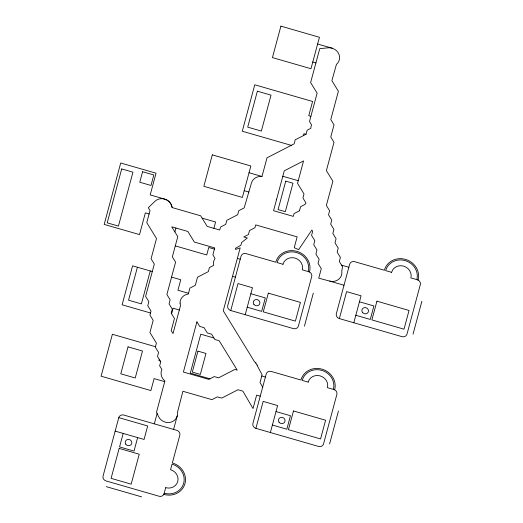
<?xml version="1.0" encoding="UTF-8"?>
<svg xmlns="http://www.w3.org/2000/svg" width="523" height="523" viewBox="0 0 523 523"><rect width="100%" height="100%" fill="white"/><g stroke="black" fill="none" stroke-linecap="round" stroke-linejoin="round"><path stroke-width="0.78" d="M137.412 267.24L128.54 300.189L141.393 303.896L150.258 270.947M118.786 417.635L103.07 476.041A4.184 3.87 22.4 0 0 106.077 480.944L159.07 496.242A4.184 3.87 22.4 0 0 164.091 493.66L163.895 494.405A17.566 16.265 22.4 0 0 184.985 483.546A17.566 16.265 22.4 0 0 172.355 462.953L179.814 435.247A4.184 3.87 22.4 0 0 176.807 430.344L123.807 415.053A4.184 3.87 22.4 0 0 118.786 417.635L147.695 425.977L144.067 439.457L115.158 431.115M174.865 231.898L175.911 228.021M123.186 433.43L119.564 446.91L134.012 451.081L137.641 437.607M159.273 359.399L158.946 360.622L160.254 361.001M171.596 313.839L173.113 308.21L179.33 310.008M154.324 423.859L157.109 413.497M213.9 228.329L215.6 222.014L202.094 218.111M173.59 429.422L177.219 415.942M230.754 310.531A4.184 3.87 22.4 0 1 227.747 305.628L241.044 256.205A4.184 3.87 22.4 0 1 246.065 253.622L275.778 262.2A17.566 16.265 22.4 0 1 296.868 251.341A17.566 16.265 22.4 0 1 309.498 271.934L308.701 271.699A4.184 3.87 22.4 0 1 311.708 276.602L298.404 326.025A4.184 3.87 22.4 0 1 293.383 328.607L230.754 310.531L238.004 283.577L252.459 287.748L245.209 314.702M276.425 199.681L276.562 199.185M303.405 135.607L303.922 133.679L305.988 134.274M299.391 210.828L299.653 210.168M255.91 428.357A4.184 3.87 22.4 0 1 252.903 423.453L266.207 374.03A4.184 3.87 22.4 0 1 271.228 371.441L300.934 380.018A17.566 16.265 22.4 0 1 322.031 369.16A17.566 16.265 22.4 0 1 334.661 389.753L333.857 389.524A4.184 3.87 22.4 0 1 336.864 394.42L323.567 443.844A4.184 3.87 22.4 0 1 318.546 446.433L255.91 428.357L263.167 401.396L277.621 405.567L270.365 432.528M304.432 326.149L313.297 293.2M339.355 318.585A4.184 3.87 22.4 0 1 336.348 313.682L349.652 264.259A4.184 3.87 22.4 0 1 354.672 261.677L384.379 270.254A17.566 16.265 22.4 0 1 405.475 259.395A17.566 16.265 22.4 0 1 418.106 279.988L417.302 279.753A4.184 3.87 22.4 0 1 420.309 284.656L407.012 334.079A4.184 3.87 22.4 0 1 401.984 336.662L339.355 318.585L346.612 291.631L361.066 295.802L353.81 322.756M329.588 443.968L338.459 411.026M413.033 334.204L421.898 301.255M317.631 44.017L332.079 48.188M312.793 61.989L315.918 62.891M310.884 116.322L308.76 115.707L312.584 101.475L254.773 84.791L242.28 131.221L291.239 145.348M282.819 176.258L298.234 180.703M249.033 172.721L261.997 176.46M244.202 190.692L248.85 192.033M341.565 265.154L348.841 267.26M149.101 213.966L145.361 212.881L139.517 234.598L104.188 224.4L120.708 162.999L156.037 173.191L150.193 194.909L164.706 199.1M329.66 281.086L344.003 285.231M214.41 249.105L208.749 247.471L206.735 254.963L175.297 245.888M237.357 258.369L240.24 259.205M359.451 301.791L373.906 305.962L370.277 319.442L355.823 315.271M232.519 276.34L235.402 277.177M250.85 293.736L265.298 297.907L261.677 311.388L247.222 307.217M152.298 271.535L132.594 265.847L122.114 304.785L150.493 312.976M171.57 277.098L180.768 279.753L177.951 290.239L188.502 293.285M213.946 337.995L200.767 334.19L190.294 373.128L209.932 378.796M261.781 375.978L265.396 377.024M155.442 346.697L112.386 334.269L101.102 376.2L150.886 390.57L154.108 378.593L164.725 381.653M260.251 396.166L256.63 395.12L253.021 408.548L242.875 391.152L237.978 389.74L221.706 398.114L217.372 396.865L211.946 399.657L182.9 391.276L177.441 412.477A10.042 9.296 22.4 0 1 177.382 415.229L177.173 416.118A10.042 9.296 22.4 0 1 168.36 422.564A10.042 9.296 22.4 0 1 158.521 416.537L156.508 412.189L164.922 380.907L164.235 380.332A10.042 9.296 22.4 0 1 161.659 370.049L161.908 369.506L159.639 365.812L160.731 361.772L157.482 356.477L158.567 352.43L155.318 347.135L156.41 343.095L149.911 332.504L153.18 320.37L149.931 315.075L151.016 311.035L147.767 305.739L148.859 301.693L145.61 296.397L154.318 264.05L151.069 258.754L156.508 238.534L146.767 222.648L150.029 210.521L148.31 207.716L154.958 201.296A10.042 9.296 22.4 0 1 163.81 198.877C168.001 199.694 171.636 203.244 172.093 207.553L200.675 215.803L207.173 226.387L219.608 229.983L220.739 226.93L225.746 224.347L226.832 220.307L237.677 214.724L238.769 210.677L244.195 207.886L251.478 182.939C252.681 178.52 257.551 175.839 261.964 176.578L267.011 157.822L294.129 143.864L295.22 139.818L306.066 134.234L307.158 130.188L310.871 128.279L310.891 127.599A10.042 9.296 22.4 0 1 311.551 124.945L309.505 121.46L317.121 93.153L310.623 82.562L319.749 48.659L328.084 47.815A10.042 9.296 22.4 0 1 331.955 48.149L332.889 48.456A10.042 9.296 22.4 0 1 336.426 64.401L331.902 80.679L338.394 91.27L330.778 119.577L334.027 124.873L330.765 137.006L334.007 142.302L326.391 170.603L332.889 181.193L326.365 205.434L329.608 210.749L328.522 214.796L331.765 220.091L330.68 224.132L333.929 229.427L332.837 233.474L336.086 238.769L335.001 242.809L338.244 248.105L337.158 252.151L340.408 257.447L339.316 261.487L342.565 266.782L341.767 270.999A10.042 9.296 22.4 0 1 329.765 281.113L318.736 278.171L321.292 268.665L318.043 263.37L319.135 259.33L315.885 254.034L316.971 249.987L313.722 244.692L314.813 240.652L311.564 235.357L312.656 231.31L311.865 230.028L298.626 249.667L294.227 247.693L297.142 236.867L255.708 224.903L254.949 227.727L249.523 230.519L248.438 234.566L243.783 236.958L247.314 237.978L241.626 242.515L240.887 245.248L235.376 248.36L235.605 249.478L240.188 247.863L223.256 310.786L254.538 361.792L255.891 363.034L255.61 362.753M276.007 411.562L290.461 415.733L286.833 429.206L272.385 425.036M106.274 486.651L141.602 496.85M165.176 199.263L165.641 199.426M166.085 199.623L166.536 199.825M166.968 200.067L167.393 200.309M167.798 200.59L168.197 200.871M168.576 201.178L168.949 201.499M169.295 201.839L169.635 202.192M169.942 202.558L170.243 202.937M255.897 363.04L262.088 374.841L260.016 382.535L262.683 387.112M170.518 203.336L170.786 203.735M171.014 204.153L171.237 204.571M257.323 365.067L257.506 365.407M171.42 205.009L171.603 205.447M171.747 205.892L171.877 206.343M171.975 206.801L172.06 207.258M180.056 303.079L180.494 305.674L172.989 333.563L171.184 330.621L174.453 318.487L171.204 313.192L172.289 309.152L169.047 303.856L170.132 299.81L166.883 294.514L175.591 262.167L172.342 256.871L177.781 236.651L171.753 226.819L187.855 231.467L194.353 242.057L214.724 247.935L212.874 254.806L215.045 258.46A10.042 9.296 22.4 0 0 213.495 264.54L213.639 265.416L209.435 267.58L208.35 271.62L197.504 277.21L195.327 285.296L189.901 288.088L188.293 294.063C183.782 294.41 179.834 298.483 180.056 303.079M121.709 168.936L107.195 222.85L118.44 226.093L132.947 172.178L121.709 168.936M142.589 171.734L139.765 182.22L151.01 185.462L153.827 174.976L142.589 171.734M128.037 346.854L120.78 373.814L135.235 377.985L142.491 351.031L128.037 346.854M119.159 448.407L111.098 478.362L131.175 484.154L139.236 454.206L119.159 448.407M212.305 154.854L203.846 186.306L242.384 197.433L250.85 165.981L212.305 154.854M257.375 91.192L247.706 127.135L261.356 131.077L271.025 95.134L257.375 91.192M196.91 321.854L183.403 372.049L208.801 379.378L214.221 376.586L218.562 377.841L234.834 369.46L237.239 370.16L219.196 340.741L214.861 339.492L211.612 334.197L207.278 332.942L204.029 327.646L199.694 326.398L196.91 321.854M280.903 26.15L272.437 57.602L310.976 68.722L319.442 37.277L280.903 26.15M197.942 351.129L192.301 372.095L200.329 374.416L205.97 353.443L197.942 351.129M165.706 487.665L164.215 493.209A16.233 15.03 22.4 0 0 183.704 483.18A16.233 15.03 22.4 0 0 172.034 464.156L170.544 469.693A10.042 9.296 22.4 0 1 177.761 481.461A10.042 9.296 22.4 0 1 165.706 487.665M276.49 199.779L273.555 210.691L293.305 216.391L294.063 213.567L299.489 210.776L300.575 206.729L304.942 204.486L305.968 202.957L302.928 198.001L304.013 193.955L297.522 183.364L303.562 160.901L284.277 170.831L276.66 199.132L276.229 199.355L276.49 199.779M285.748 181.135L278.086 209.592L285.316 211.678L292.972 183.22L285.748 181.135M268.319 293.128L263.278 311.852L295.397 321.122L300.437 302.399L268.319 293.128M293.481 410.954L288.441 429.671L320.56 438.941L325.6 420.224L293.481 410.954M376.92 301.183L371.886 319.906L404.004 329.176L409.038 310.453L376.92 301.183M391.609 272.339L385.667 270.62A16.233 15.03 22.4 0 1 405.148 260.591A16.233 15.03 22.4 0 1 416.818 279.615L410.875 277.903A10.042 9.296 22.4 0 0 403.658 266.135A10.042 9.296 22.4 0 0 391.609 272.339M283.002 264.285L277.059 262.566A16.233 15.03 22.4 0 1 296.548 252.537A16.233 15.03 22.4 0 1 308.217 271.561L302.274 269.848A10.042 9.296 22.4 0 0 295.057 258.081A10.042 9.296 22.4 0 0 283.002 264.285M308.165 382.104L302.222 380.391A16.233 15.03 22.4 0 1 321.71 370.356A16.233 15.03 22.4 0 1 333.38 389.38L327.437 387.667A10.042 9.296 22.4 0 0 320.22 375.9A10.042 9.296 22.4 0 0 308.165 382.104M253.858 304.294A3.347 3.099 22.4 0 0 259.578 304.151A3.347 3.099 22.4 0 0 256.316 299.522A3.347 3.099 22.4 0 0 253.858 304.294M362.465 312.349A3.347 3.099 22.4 0 0 368.179 312.205A3.347 3.099 22.4 0 0 364.917 307.576A3.347 3.099 22.4 0 0 362.465 312.349M279.021 422.12A3.347 3.099 22.4 0 0 284.734 421.969A3.347 3.099 22.4 0 0 281.472 417.341A3.347 3.099 22.4 0 0 279.021 422.12M125.801 444.197A3.347 3.099 22.4 0 0 131.515 444.053A3.347 3.099 22.4 0 0 128.253 439.425A3.347 3.099 22.4 0 0 125.801 444.197"/></g></svg>
